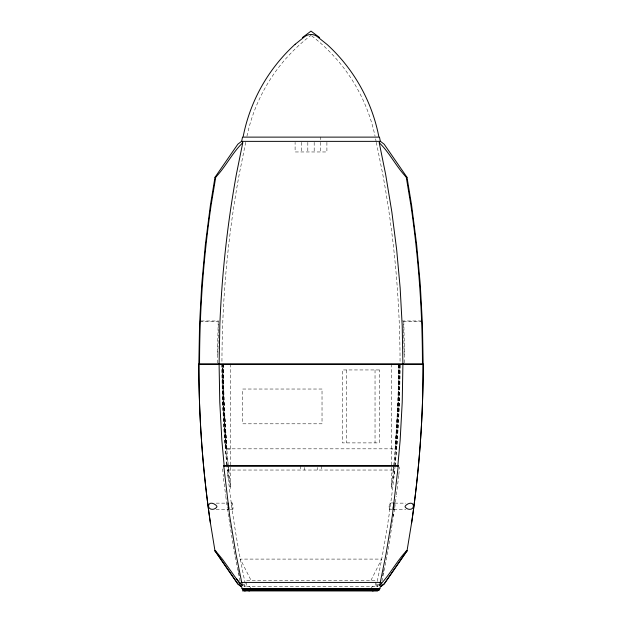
<?xml version="1.0" encoding="UTF-8"?>
<svg xmlns="http://www.w3.org/2000/svg" width="622" height="622" viewBox="0 0 622 622"><rect width="100%" height="100%" fill="white"/><g stroke="black" fill="none" stroke-linecap="round" stroke-linejoin="round"><path stroke-width="0.47" stroke-dasharray="3.11 2.33" d="M217.296 363.061L218.205 321.605M217.871 354.486L218.485 324.256M398.648 365.207L397.971 402.364L395.11 449.076M398.795 364.01L398.103 402.115L395.242 448.827M399.207 365.207L398.531 402.364L396.455 440.423L395.67 449.076L391.58 449.076M399.619 364.966L398.943 402.115L396.082 448.827L225.918 448.827L223.057 402.115L222.365 364.01M400.039 365.207L399.371 402.364L397.295 440.423L394.962 466.041M393.182 470.038L393.407 467.487M376.108 586.663C384.357 548.153 390.725 509.231 394.573 470.038L227.427 470.038C231.275 509.231 237.643 548.153 245.892 586.663M398.764 475.527L396.331 495.392M398.85 474.578L399.542 466.99M391.58 484.468L392.389 478.131A1049.889 1049.889 0 0 0 393.664 465.808M393.252 515.941L393.493 514.044M394.636 508.625L387.475 553.79L381.962 581.026M394.76 507.676L396.206 496.333M245.698 142.314L239.19 174.479A1049.889 1049.889 0 0 0 221.945 363.061M377.383 586.663L377.896 584.112M378.316 584.112L377.803 586.663L244.197 586.663L243.684 584.112M382.53 575.902L383.09 573.103M383.284 572.17L383.844 569.379M371.007 580.295L381.69 559.092L240.31 559.092L250.993 580.295M232.022 502.903L231.928 503.011A3.133 0.404 82.7 0 0 231.92 505.258L232.13 506.907A3.281 0.428 82.7 0 0 232.714 509.154L232.931 509.154A3.133 0.404 82.7 0 0 232.939 506.907L232.729 505.258A3.281 0.428 82.7 0 0 232.146 503.011L229.479 502.903M394.216 502.903L389.854 503.011A3.281 0.428 -82.7 0 0 389.271 505.258L389.061 506.907A3.133 0.404 -82.7 0 0 389.069 509.154L393.407 509.262M389.162 509.262L389.286 509.154A3.281 0.428 -82.7 0 0 389.87 506.907L390.08 505.258A3.133 0.404 -82.7 0 0 390.072 503.011L389.978 502.903M201.147 320.968L218.664 320.968M401.944 320.968L421.545 320.968M199.709 321.605L218.695 321.605M403.305 321.605L420.892 321.605M230.42 449.076L226.33 449.076L225.545 440.423L223.469 402.364L222.777 364.259M216.223 503.144L227.357 503.144M394.643 503.144L405.777 503.144M230.295 509.262L232.838 509.262M216.114 509.504L228.173 509.504M393.827 509.504L405.886 509.504M246.747 580.295L375.253 580.295M375.595 138.823L376.108 141.365M376.302 142.314L382.81 174.479A1049.889 1049.889 0 0 1 400.055 363.061M244.104 584.112L244.617 586.663M238.156 569.379L238.716 572.17M238.91 573.103L239.47 575.902M240.038 581.026L234.525 553.79L227.364 508.625M230.42 484.468L229.611 478.131A1049.889 1049.889 0 0 1 228.336 465.808M223.5 478.38L225.669 495.392M225.794 496.333L227.24 507.676M226.89 449.076L224.029 402.364L223.352 365.207M228.593 467.487L228.818 470.038M226.758 448.827L223.897 402.115L223.205 364.01M226.952 465.093L224.705 440.423L222.629 402.364L221.961 365.207M222.629 468.887L223.321 476.475M403.795 321.605L404.704 363.061M403.515 324.256L404.129 354.486M391.58 364.01L391.58 488.838L392.948 478.131A1049.889 1049.889 0 0 0 394.029 467.705M375.253 582.114L375.253 586.663M375.035 369.95L375.035 442.895M346.625 369.95L346.625 442.895M326.9 142.329L326.9 151.962L295.1 151.962L295.1 142.329M321.605 465.792L321.605 470.038M320.54 137.12L320.54 139.67M320.54 142.329L320.54 151.962M317.36 467.487L317.36 470.038M314.18 142.329L314.18 151.962M307.82 142.329L307.82 151.962M304.64 467.487L304.64 470.038M301.46 142.329L301.46 151.962M300.395 465.792L300.395 470.038M246.747 582.114L246.747 586.663M230.42 364.01L230.42 488.838L229.052 478.131A1049.889 1049.889 0 0 1 227.971 467.705M228.165 478.131A1049.889 1049.889 0 0 1 226.89 465.808M226.797 464.859A1049.889 1049.889 0 0 1 221.945 364.966M400.055 364.966A1049.889 1049.889 0 0 1 395.203 464.859M395.11 465.808A1049.889 1049.889 0 0 1 393.835 478.131M311.739 35.905A170.832 170.832 0 0 1 375.058 136.21M246.942 136.21A170.832 170.832 0 0 1 311 35.337M399.168 364.01A1049.889 1049.889 0 0 1 394.123 466.757M227.877 466.757A1049.889 1049.889 0 0 1 222.832 364.966M228.251 464.859A1049.889 1049.889 0 0 1 223.391 364.01M248.87 586.663A2.123 2.123 0 0 1 250.705 587.72M371.295 587.72A2.123 2.123 0 0 1 373.13 586.663M398.609 364.966A1049.889 1049.889 0 0 1 393.749 464.859M379.28 369.95L342.38 369.95L342.38 442.895L379.28 442.895L379.28 369.95M322.025 389.03L242.72 389.03L242.72 423.807L322.025 423.807L322.025 389.03"/><path stroke-width="0.93" d="M198.846 364.01L199.569 324.186L201.738 284.409L205.346 244.741L210.392 205.229L214.994 177.293L237.822 144.226L241.492 141.365L380.508 141.365L384.178 144.226L407.006 177.293L411.608 205.229L416.654 244.741L420.262 284.409L422.431 324.186L423.154 364.01A1097.286 1097.286 0 0 1 411.608 522.799L407.006 550.975L384.178 584.035L380.82 586.663L379.731 585.178L386.083 553.79L392.288 516.182L398.236 466.041L223.764 466.041L229.712 516.182L235.917 553.79L242.269 585.178L241.18 586.663L237.822 584.035L214.994 550.975L210.392 522.799A1097.286 1097.286 0 0 1 198.846 364.01L423.154 364.01M219.092 364.01L219.838 324.917C221.829 274.457 227.38 224.177 236.344 174.479L242.767 142.741L241.857 141.365M402.908 364.259L402.216 402.364L400.14 440.423L397.808 466.041M402.908 364.01L402.216 325.905L400.14 287.846L396.688 249.888L391.86 212.086L385.656 174.479L379.233 142.741L380.143 141.365M242.767 142.741C232.286 152.755 225.848 166.587 215.741 177.153L211.091 205.33A1096.578 1096.578 0 0 0 199.553 364.01M241.655 141.365L242.51 137.12M242.51 590.9L377.515 590.814L379.404 589.602L380.322 586.81L384.178 583.794L407.006 550.727L406.259 550.874M379.731 585.178C389.776 574.992 396.354 561.596 406.259 551.115L407.006 550.975M228.593 509.262L228.694 509.154A3.133 0.404 82.7 0 0 228.702 506.907L228.492 505.258A3.281 0.428 82.7 0 0 227.909 503.011M302.393 37.584L311 31.1L319.607 37.584M214.994 177.293L215.741 177.153M223.547 465.792L398.453 465.792M240.792 582.417L381.208 582.417M381.364 584.035L381.885 584.035M215.741 550.874L214.994 550.727L237.822 583.794L241.678 586.81L242.067 588.591L379.933 588.591M242.067 588.591L379.801 588.948M242.199 588.948L379.622 589.283M242.378 589.283L379.404 589.602M242.596 589.602L379.156 589.889M242.844 589.889L378.876 590.146M243.124 590.146L378.565 590.371M243.435 590.371L378.23 590.558M243.77 590.558L377.881 590.706M245.239 590.9L244.119 590.706M379.233 142.741C389.714 152.755 396.152 166.587 406.259 177.153L407.006 177.293M214.994 550.975L215.741 551.115L222.552 559.372L240.115 584.035M242.269 585.178L240.636 584.035L236.687 578.895M393.407 509.262L393.306 509.154A3.133 0.404 -82.7 0 1 393.298 506.907L393.508 505.258A3.281 0.428 -82.7 0 1 394.091 503.011M379.49 137.12L380.345 141.365M406.259 177.153L410.909 205.33A1096.578 1096.578 0 0 1 422.447 364.01M224.192 466.041L221.86 440.423L219.784 402.364L219.092 364.259M228.328 507.917A3.133 0.404 82.7 0 0 228.274 507.148L228.064 505.499A3.281 0.428 82.7 0 0 227.924 504.737M393.672 507.917A3.133 0.404 -82.7 0 1 393.726 507.148L393.936 505.499A3.281 0.428 -82.7 0 1 394.076 504.737M411.608 523.04A1097.286 1097.286 0 0 0 423.154 364.259L198.846 364.259A1097.286 1097.286 0 0 0 210.392 523.04M373.13 590.9A2.123 2.123 0 0 1 372.073 590.612M249.927 590.612A2.123 2.123 0 0 1 248.87 590.9M413.28 504.737C414.524 510.126 407.775 510.623 405.241 507.148L405.07 506.324C406.337 504.069 411.881 501.363 413.28 504.737M208.735 504.481C207.297 509.947 214.108 510.786 216.759 507.148L216.93 506.324C215.577 504.092 210.594 501.542 208.735 504.481M295.17 44.263L294.766 44.605A168.562 168.562 0 0 0 243.07 137.12L378.93 137.12A168.562 168.562 0 0 0 327.234 44.605L318.487 37.584C314.18 33.456 307.82 33.456 303.513 37.584L295.17 44.263"/></g></svg>
